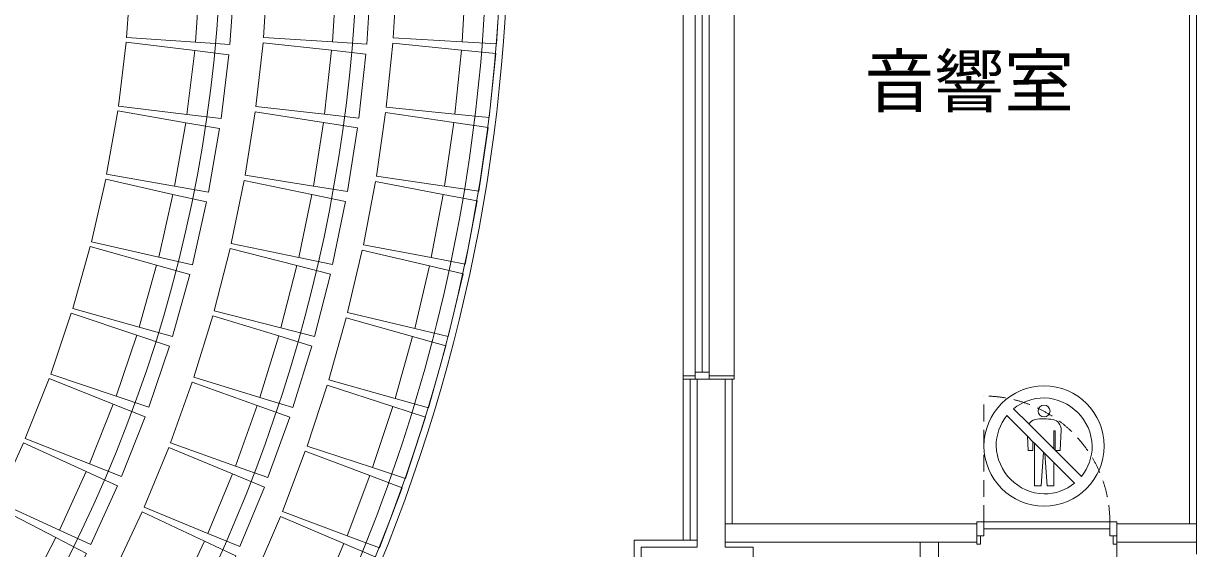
# Model space of a CAD drawing. Units: millimetres, scale not verified. Extents: x -26503 to 29497, y -28039 to 11161.
# Drawn here: x 9071 to 17468, y -13911 to -10151 of the extents above; entities that cross this region are included whole.
import ezdxf
from ezdxf.enums import TextEntityAlignment as Align

# ---------------------------------------------------------------- set-up
doc = ezdxf.new("R2010")
doc.units = ezdxf.units.MM
doc.header["$LTSCALE"] = 100
doc.linetypes.add('DASHED1', pattern=[1.8, 1.2, -0.6])
doc.layers.add('0-0', color=7, linetype='Continuous', lineweight=18)
doc.layers.add('D-F', color=7, linetype='Continuous', lineweight=18)
doc.layers.add('0-A', color=7, linetype='Continuous')
doc.styles.add('HGｺﾞｼｯｸE', font='')
doc.styles.get('HGｺﾞｼｯｸE').set_extended_font_data('HGｺﾞｼｯｸE')

msp = doc.modelspace()

# ---------------------------------------------------------------- linework, layer by layer
at = {"layer": '0-0'}
for p, q in [((17468.5, -13950.8), (17468.5, -4739.9)), ((13794.1, -5991.4), (13794.1, -12674.3)), ((13879.2, -6041.4), (13879.2, -12649.3)), ((13979.3, -6041.4), (13979.3, -12649.3)), ((17418.4, -8309.1), (17418.4, -13735.6)), ((13929.3, -8359.2), (13929.3, -12649.3)), ((13879.2, -12649.3), (13979.3, -12649.3)), ((13979.3, -12674.3), (14159.5, -12674.3)), ((13879.2, -12699.4), (13794.1, -12699.4)), ((13794.1, -12699.4), (13794.1, -13850.7)), ((13844.2, -12699.4), (13844.2, -13850.7)), ((13894.2, -12699.4), (13894.2, -13900.8)), ((14094.5, -12699.4), (13894.2, -12699.4)), ((14094.5, -13900.8), (14094.5, -12699.4)), ((14144.5, -12699.4), (14144.5, -13735.6)), ((15896.6, -13735.6), (14094.5, -13735.6)), ((16847.7, -13720.6), (15946.7, -13720.6)), ((15946.7, -13820.7), (15946.7, -13720.6)), ((16847.7, -13770.6), (15946.7, -13770.6)), ((16847.7, -13820.7), (16847.7, -13720.6)), ((16897.8, -13735.6), (16897.8, -14701.7)), ((16897.8, -13735.6), (17468.5, -13735.6)), ((13443.7, -13850.7), (13894.2, -13850.7)), ((13443.7, -13850.7), (13443.7, -14691.6)), ((13493.8, -13900.8), (13894.2, -13900.8)), ((13493.8, -14701.7), (13493.8, -13900.8)), ((15896.6, -13865.8), (14094.5, -13865.8)), ((15491.1, -13865.8), (15491.1, -14829.4)), ((15621.3, -13865.8), (15621.3, -14780)), ((17468.5, -13865.8), (16897.8, -13865.8))]:
    msp.add_line(p, q, dxfattribs=at)
at = {"layer": '0-0', "linetype": 'DASHED1'}
msp.add_line((15946.7, -13720.6), (15946.7, -12819.5), dxfattribs=at)
at = {"layer": '0-0'}
for points in [[(13979.3, -5991.4), (14159.5, -5991.4), (14159.5, -6016.4), (14159.5, -12674.3)], [(13879.2, -12674.3), (13794.1, -12674.3), (13794.1, -12699.4)], [(13979.3, -12699.4), (14159.5, -12699.4), (14159.5, -12674.3)], [(15921.6, -13820.7), (15921.6, -13880.8), (15896.6, -13880.8), (15896.6, -13820.7)], [(16872.8, -13820.7), (16872.8, -13880.8), (16897.8, -13880.8), (16897.8, -13820.7)], [(14094.5, -13900.8), (14294.7, -13900.8), (14294.7, -14701.7)]]:
    msp.add_lwpolyline(points, dxfattribs=at)
for points in [[(10302.4, -10285.3), (9809.7, -10250.8), (9841.9, -9791.3), (10334.6, -9825.8)], [(11282.3, -10283.6), (10789.4, -10252.2), (10818.7, -9792.6), (11311.6, -9824)], [(11528.8, -10299.3), (11282.3, -10283.6), (11311.6, -9824), (11558.1, -9839.7)], [(12211.4, -10282.3), (11718.3, -10253.4), (11745.3, -9793.6), (12238.4, -9822.5)], [(12457.9, -10296.8), (12211.4, -10282.3), (12238.4, -9822.5), (12484.9, -9837)], [(10548.8, -10302.5), (10302.4, -10285.3), (10334.6, -9825.8), (10581, -9843.1)], [(10241, -10802.5), (9750.7, -10742.8), (9806.4, -10285.6), (10296.7, -10345.3)], [(11226.4, -10801.4), (10735.5, -10747), (10786.2, -10289.3), (11277.1, -10343.7)], [(12159.8, -10800.6), (11668.4, -10750.4), (11715.2, -10292.2), (12206.6, -10342.4)], [(10486.2, -10832.3), (10241, -10802.5), (10296.7, -10345.3), (10541.8, -10375.2)], [(11471.8, -10828.6), (11226.4, -10801.4), (11277.1, -10343.7), (11522.6, -10370.9)], [(12405.5, -10825.6), (12159.8, -10800.6), (12206.6, -10342.4), (12452.3, -10367.5)], [(10153.2, -11315.9), (9666.6, -11231.2), (9745.6, -10777.5), (10232.2, -10862.2)], [(11146.3, -11316.1), (10658.4, -11238.8), (10730.5, -10783.9), (11218.3, -10861.2)], [(12085.9, -11316.1), (11597.1, -11244.8), (11663.6, -10789), (12152.4, -10860.4)], [(10396.5, -11358.3), (10153.2, -11315.9), (10232.2, -10862.2), (10475.5, -10904.5)], [(11390.2, -11354.7), (11146.3, -11316.1), (11218.3, -10861.2), (11462.3, -10899.9)], [(12330.2, -11351.8), (12085.9, -11316.1), (12152.4, -10860.4), (12396.7, -10896)], [(10039.2, -11824.1), (9557.6, -11714.6), (9659.7, -11265.5), (10141.3, -11375.1)], [(11042.2, -11826.4), (10558.5, -11726.4), (10651.8, -11275.4), (11135.4, -11375.4)], [(11989.8, -11828), (11504.5, -11735.6), (11590.7, -11283.2), (12075.9, -11375.5)], [(10280, -11878.9), (10039.2, -11824.1), (10141.3, -11375.1), (10382.1, -11429.8)], [(11284.1, -11876.4), (11042.2, -11826.4), (11135.4, -11375.4), (11377.3, -11425.4)], [(12232.4, -11874.1), (11989.8, -11828), (12075.9, -11375.5), (12318.5, -11421.7)], [(9899.3, -12325.9), (9423.9, -12191.8), (9548.9, -11748.6), (10024.3, -11882.6)], [(10914.4, -12331.3), (10435.9, -12208.9), (10550.1, -11762.7), (11028.6, -11885.2)], [(11871.7, -12335.2), (11390.9, -12222), (11496.4, -11773.7), (11977.2, -11886.9)], [(10137, -12392.9), (9899.3, -12325.9), (10024.3, -11882.6), (10262, -11949.6)], [(11153.7, -12392.6), (10914.4, -12331.3), (11028.6, -11885.2), (11267.9, -11946.4)], [(12112, -12391.8), (11871.7, -12335.2), (11977.2, -11886.9), (12217.6, -11943.5)], [(9733.9, -12819.8), (9266, -12661.6), (9413.6, -12225.3), (9881.5, -12383.5)], [(10763.2, -12829.7), (10290.9, -12685), (10425.9, -12244.7), (10898.1, -12389.4)], [(11731.8, -12836.9), (11256.3, -12703.1), (11381.1, -12259.8), (11856.6, -12393.6)], [(9967.9, -12898.9), (9733.9, -12819.8), (9881.5, -12383.5), (10115.4, -12462.6)], [(10999.3, -12902.1), (10763.2, -12829.7), (10898.1, -12389.4), (11134.2, -12461.7)], [(11969.5, -12903.8), (11731.8, -12836.9), (11856.6, -12393.6), (12094.3, -12460.5)], [(13879.2, -12649.3), (13979.3, -12649.3), (13979.3, -12699.4), (13879.2, -12699.4)], [(9543.5, -13304.6), (9084.3, -13122.6), (9254, -12694.5), (9713.2, -12876.4)], [(10588.8, -13320.5), (10123.8, -13153.9), (10279.2, -12720.4), (10744.2, -12887)], [(11570.4, -13332.1), (11101.2, -13177.9), (11245, -12740.4), (11714.2, -12894.6)], [(9773.1, -13395.6), (9543.5, -13304.6), (9713.2, -12876.4), (9942.7, -12967.4)], [(10821.3, -13403.8), (10588.8, -13320.5), (10744.2, -12887), (10976.7, -12970.3)], [(11805, -13409.2), (11570.4, -13332.1), (11714.2, -12894.6), (11948.8, -12971.7)], [(9328.4, -13779), (8879.2, -13573.7), (9070.6, -13154.8), (9519.8, -13360.1)], [(10391.7, -13802.6), (9935, -13614.5), (10110.5, -13188.6), (10567.1, -13376.8)], [(11387.8, -13819.9), (10925.7, -13645.5), (11088.2, -13214.6), (11550.3, -13388.9)], [(9553.1, -13881.6), (9328.4, -13779), (9519.8, -13360.1), (9744.4, -13462.7)], [(10620, -13896.7), (10391.7, -13802.6), (10567.1, -13376.8), (10795.5, -13470.9)], [(11618.9, -13907), (11387.8, -13819.9), (11550.3, -13388.9), (11781.4, -13476.1)], [(9089.4, -14241.8), (8651.2, -14013.8), (8863.8, -13605.2), (9302, -13833.2)], [(10172.3, -14275), (9724.9, -14065.7), (9920, -13648.5), (10367.4, -13857.8)], [(11184.3, -14299.3), (10730.2, -14105.2), (10911.1, -13681.7), (11365.3, -13875.8)], [(15946.7, -13820.7), (15896.6, -13820.7), (15896.6, -13720.6), (15946.7, -13720.6)], [(16897.8, -13820.7), (16847.7, -13820.7), (16847.7, -13720.6), (16897.8, -13720.6)], [(9308.5, -14355.8), (9089.4, -14241.8), (9302, -13833.2), (9521.1, -13947.2)], [(10396, -14379.6), (10172.3, -14275), (10367.4, -13857.8), (10591.1, -13962.5)], [(11411.4, -14396.3), (11184.3, -14299.3), (11365.3, -13875.8), (11592.4, -13972.8)]]:
    msp.add_lwpolyline(points, close=True, dxfattribs=at)
for centre, radius, start, end in [((177.9, -9345.3), 10312.3, 286.42264, 359.99989), ((177.9, -9345.4), 11288.4, 297.10733, 0), ((177.9, -9345.4), 12214.5, 326.77084, 0), ((177.9, -9345.4), 12314.6, 333.00951, 358.01413), ((177.9, -9345.4), 12364.7, 333.00951, 358.01413)]:
    msp.add_arc(centre, radius, start, end, dxfattribs=at)
at = {"layer": '0-0', "linetype": 'DASHED1'}
msp.add_arc((15946.7, -13720.6), 901.1, 0, 90, dxfattribs=at)
at = {"layer": 'D-F'}
for p, q in [((16159.3, -12910.4), (16267.6, -13018.8)), ((16491.4, -13209.6), (16499.3, -13061.4))]:
    msp.add_line(p, q, dxfattribs=at)
for points in [[(16398.6, -13462.8), (16382.5, -13231), (16372.8, -13221.2), (16355.8, -13462.8), (16308.5, -13462.8), (16308.5, -13157), (16297.8, -13146.4), (16297.8, -13209.6), (16263, -13209.6), (16257.5, -13106), (16110.8, -12959.4)], [(16267.6, -13018.8), (16445.8, -13197), (16445.8, -13068), (16456.6, -13068), (16456.6, -13207.6), (16458.4, -13209.6), (16491.4, -13209.6)], [(16499.3, -13061.4), (16491.4, -13209.6), (16458.4, -13209.6), (16643.9, -13395)], [(16595, -13443.4), (16445.8, -13294.4), (16445.8, -13462.8), (16398.6, -13462.8)]]:
    msp.add_lwpolyline(points, dxfattribs=at)
for points in [[(16445.8, -13068), (16445.8, -13197), (16456.6, -13207.6), (16456.6, -13068)], [(16297.8, -13209.6), (16297.8, -13146.4), (16257.5, -13106), (16263, -13209.6)], [(16355.8, -13462.8), (16372.8, -13221.2), (16308.5, -13157), (16308.5, -13462.8)], [(16398.6, -13462.8), (16445.8, -13462.8), (16445.8, -13294.4), (16382.5, -13231)], [(16458.4, -13209.6), (16456.6, -13207.6), (16456.6, -13209.6)]]:
    msp.add_lwpolyline(points, close=True, dxfattribs=at)
for centre, radius, start, end in [((16377.3, -13177.1), 430.3, 90.01331, 180.01066), ((16377.1, -13177.1), 430.3, 359.99201, 89.98935), ((16379, -13179.8), 347.6, 90.17441, 129.18968), ((16364.7, -13189.5), 357.6, 2.10521, 87.88481), ((16378.8, -12928.1), 44.6, 92.06739, 177.98594), ((16378.7, -12924.9), 44.5, 182.1377, 268.07609), ((16375.5, -12928.1), 44.6, 2.02021, 87.81967), ((16375.6, -12924.8), 44.5, 272.10635, 357.78666), ((16380.4, -13177.4), 346.8, 141.02952, 179.82214), ((16326.1, -13056.6), 69.7, 101.00287, 147.14539), ((16377.1, -13341.6), 359.3, 89.98013, 100.30929), ((16378.1, -13332.8), 350.4, 79.56016, 90.14089), ((16426.4, -13059.5), 73, 358.57678, 77.97511), ((16377.2, -13177.1), 430.2, 180.00266, 270.00001), ((16391.2, -13163.2), 357.8, 182.10188, 267.88148), ((16377.2, -13177.1), 430.2, 269.99733, 359.99468), ((16374.3, -13175.2), 347.8, 320.81515, 359.80815), ((16377, -13175), 345.8, 270.16395, 309.09017)]:
    msp.add_arc(centre, radius, start, end, dxfattribs=at)

# ---------------------------------------------------------------- texts
at = {"layer": '0-A', "style": 'HGｺﾞｼｯｸE'}
msp.add_text('音響室', height=366.6, dxfattribs=at).set_placement((15090.8, -10857.5), align=Align.BOTTOM_LEFT)

doc.saveas('drawing.dxf')
